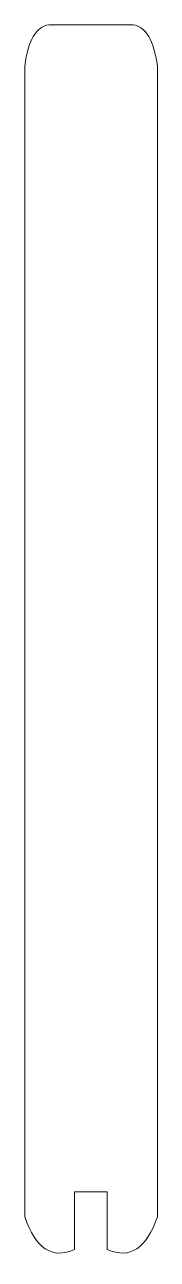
# Model space of a CAD drawing. Header units: millimetres. Extents: x 3456 to 3470, y 1358 to 1484.
import ezdxf

# ---------------------------------------------------------------- set-up
doc = ezdxf.new("R2010")
doc.units = ezdxf.units.MM

msp = doc.modelspace()

# ---------------------------------------------------------------- linework, layer by layer
at = {"lineweight": 20}
for points, knots in [([(3461.49, 1358.51), (3459.19, 1357.51), (3457.48, 1358.63), (3456.37, 1361.86), (3456.37, 1361.86), (3456.37, 1361.86), (3456.37, 1479.77), (3456.37, 1479.77), (3456.37, 1479.77), (3456.72, 1482.39), (3457.54, 1483.8), (3458.84, 1484)], [0, 0, 0, 0, 0.25, 0.25, 0.25, 0.25, 0.5, 0.5, 0.5, 0.5, 1, 1, 1, 1]), ([(3464.84, 1358.51), (3467.15, 1357.51), (3468.86, 1358.63), (3469.97, 1361.86), (3469.97, 1361.86), (3469.97, 1361.86), (3469.97, 1479.77), (3469.97, 1479.77), (3469.97, 1479.77), (3469.62, 1482.39), (3468.79, 1483.8), (3467.5, 1484)], [0, 0, 0, 0, 0.25, 0.25, 0.25, 0.25, 0.5, 0.5, 0.5, 0.5, 1, 1, 1, 1]), ([(3461.49, 1364.43), (3461.49, 1364.43), (3464.84, 1364.43), (3464.84, 1364.43), (3464.84, 1364.43), (3464.84, 1364.43), (3464.84, 1358.51), (3464.84, 1358.51)], [0, 0, 0, 0, 0.333333, 0.333333, 0.333333, 0.333333, 1, 1, 1, 1])]:
    msp.add_open_spline(points, degree=3, knots=knots, dxfattribs=at)
for points in [[(3458.84, 1484), (3458.84, 1484), (3467.5, 1484), (3467.5, 1484)], [(3461.49, 1364.43), (3461.49, 1364.43), (3461.49, 1358.51), (3461.49, 1358.51)]]:
    msp.add_open_spline(points, degree=3, dxfattribs=at)

doc.saveas('drawing.dxf')
